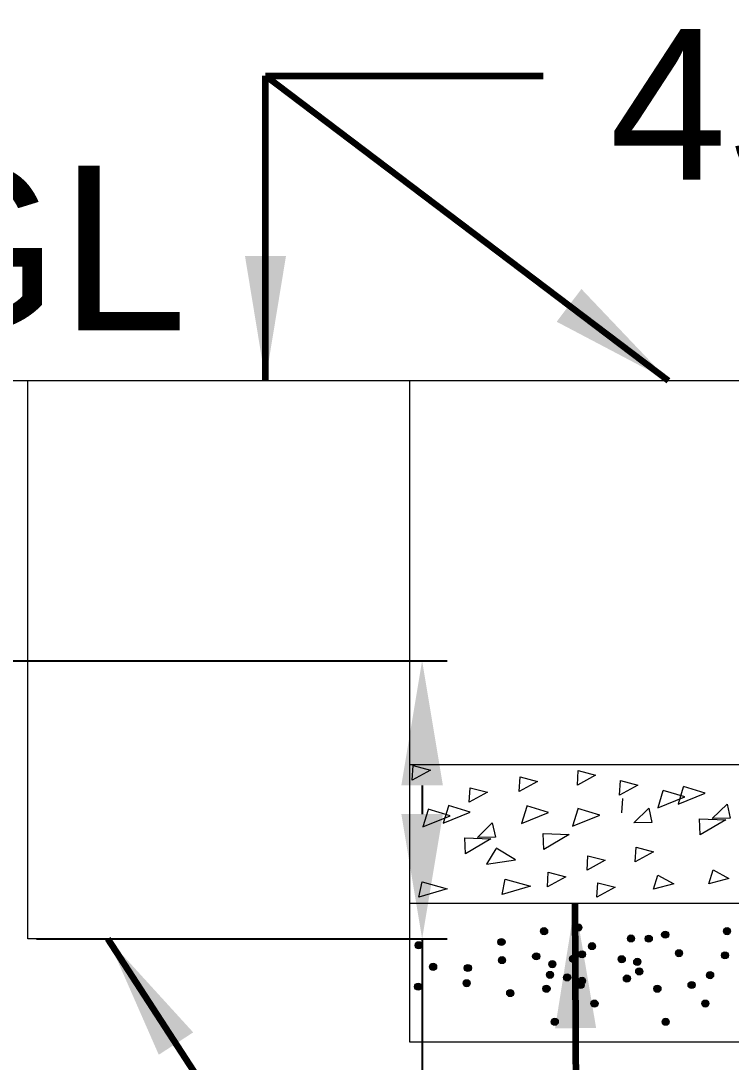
# Model space of a CAD drawing. Header units: inches. Extents: x -885 to 26362, y -28010 to 990.
# Drawn here: x 4184.98 to 4190.1, y -19476.62 to -19469.11 of the extents above; entities that cross this region are included whole.
import ezdxf

# ---------------------------------------------------------------- set-up
doc = ezdxf.new("R2010")
doc.units = ezdxf.units.IN
doc.header["$MEASUREMENT"] = 0
doc.header["$PDMODE"] = 3
doc.layers.add('LINE', color=7, linetype='Continuous')
doc.styles.add('Arial-200', font='arial.ttf')
doc.styles.get("Standard").update_dxf_attribs({"font": 'arial.ttf'})
doc.dimstyles.get("Standard").update_dxf_attribs({"dimtxt": 0.18, "dimasz": 0.18, "dimexe": 0.18, "dimexo": 0.0625, "dimgap": 0.09, "dimtad": 0, "dimtih": 1, "dimtoh": 1, "dimdec": 4, "dimzin": 0, "dimdsep": 46, "dimtxsty": 'Standard', "dimcen": 0.09, "dimadec": 0, "dimazin": 0, "dimtfac": 1, "dimtdec": 4, "dimtofl": 0, "dimtmove": 0, "dimatfit": 3, "dimfxl": 1, "dimtolj": 1, "dimtzin": 0, "dimarcsym": 0})

# ---------------------------------------------------------------- blocks, each defined once
blk = doc.blocks.new('*D183')
at = {"layer": 'Defpoints', "color": 0, "ltscale": 0.5, "transparency": 16777216}
for p in [(4184.8344, -19473.721), (4187.8772, -19473.721), (4185.0351, -19475.7272)]:
    blk.add_point(p, dxfattribs=at)
at = {"layer": 'LINE', "color": 7, "ltscale": 0.5, "transparency": 16777216}
for p, q in [((4184.8969, -19473.721), (4188.0572, -19473.721)), ((4187.8772, -19474.621), (4187.8772, -19474.8272)), ((4185.0976, -19475.7272), (4188.0572, -19475.7272)), ((4187.8772, -19475.7272), (4187.8772, -19479.0862)), ((4187.8772, -19479.0862), (4186.9772, -19479.0862))]:
    blk.add_line(p, q, dxfattribs=at)
for points in [[(4187.7272, -19474.621), (4188.0272, -19474.621), (4187.8772, -19473.721)], [(4187.7272, -19474.8272), (4188.0272, -19474.8272), (4187.8772, -19475.7272)]]:
    blk.add_solid(points, dxfattribs=at)
at = {"layer": 'LINE', "color": 7, "lineweight": 20, "ltscale": 0.5, "transparency": 16777216, "insert": (4184.6464, -19479.0862), "char_height": 1.2, "attachment_point": 5}
blk.add_mtext('\\A1;0.30m', dxfattribs=at)
blk = doc.blocks.new('*D176')
at = {"layer": 'Defpoints', "color": 0, "ltscale": 0.5, "transparency": 16777216}
for p in [(4184.8344, -19473.721), (4187.8772, -19473.721), (4185.0351, -19475.7272)]:
    blk.add_point(p, dxfattribs=at)
at = {"layer": 'LINE', "color": 7, "ltscale": 0.5, "transparency": 16777216}
for p, q in [((4184.8969, -19473.721), (4188.0572, -19473.721)), ((4187.8772, -19474.621), (4187.8772, -19474.8272)), ((4185.0976, -19475.7272), (4188.0572, -19475.7272)), ((4187.8772, -19475.7272), (4187.8772, -19479.0862)), ((4187.8772, -19479.0862), (4186.9772, -19479.0862))]:
    blk.add_line(p, q, dxfattribs=at)
for points in [[(4187.7272, -19474.621), (4188.0272, -19474.621), (4187.8772, -19473.721)], [(4187.7272, -19474.8272), (4188.0272, -19474.8272), (4187.8772, -19475.7272)]]:
    blk.add_solid(points, dxfattribs=at)
at = {"layer": 'LINE', "color": 7, "lineweight": 20, "ltscale": 0.5, "transparency": 16777216, "insert": (4184.6464, -19479.0862), "char_height": 1.2, "attachment_point": 5}
blk.add_mtext('\\A1;0.30m', dxfattribs=at)

msp = doc.modelspace()

# ---------------------------------------------------------------- hatches: boundary and pattern name
at = {"layer": 'LINE', "lineweight": 20, "ltscale": 0.5}
for points in [[(4188.781705, -19475.671649, -1), (4188.73026, -19475.671649, -1)], [(4188.781705, -19475.671649, -1), (4188.73026, -19475.671649, -1)], [(4189.028401, -19475.644748, -1), (4188.976956, -19475.644748, -1)], [(4189.028401, -19475.644748, -1), (4188.976956, -19475.644748, -1)], [(4189.654856, -19475.696583, -1), (4189.603412, -19475.696583, -1)], [(4189.654856, -19475.696583, -1), (4189.603412, -19475.696583, -1)], [(4190.100527, -19475.671649, -1), (4190.049082, -19475.671649, -1)], [(4190.100527, -19475.671649, -1), (4190.049082, -19475.671649, -1)], [(4187.878148, -19475.773109, -1), (4187.826704, -19475.773109, -1)], [(4187.878148, -19475.773109, -1), (4187.826704, -19475.773109, -1)], [(4188.474498, -19475.749303, -1), (4188.423053, -19475.749303, -1)], [(4188.474498, -19475.749303, -1), (4188.423053, -19475.749303, -1)], [(4189.408161, -19475.723484, -1), (4189.356716, -19475.723484, -1)], [(4189.408161, -19475.723484, -1), (4189.356716, -19475.723484, -1)], [(4189.534396, -19475.715541, -1), (4189.48665, -19475.734695, -1)], [(4189.534396, -19475.715541, -1), (4189.48665, -19475.734695, -1)], [(4189.055233, -19475.83826, -1), (4189.003789, -19475.83826, -1)], [(4189.055233, -19475.83826, -1), (4189.003789, -19475.83826, -1)], [(4189.127589, -19475.778798, -1), (4189.076145, -19475.778798, -1)], [(4189.127589, -19475.778798, -1), (4189.076145, -19475.778798, -1)], [(4189.754045, -19475.830634, -1), (4189.7026, -19475.830634, -1)], [(4189.754045, -19475.830634, -1), (4189.7026, -19475.830634, -1)], [(4190.085754, -19475.84528, -1), (4190.034309, -19475.84528, -1)], [(4190.085754, -19475.84528, -1), (4190.034309, -19475.84528, -1)], [(4188.47861, -19475.879795, -1), (4188.427165, -19475.879795, -1)], [(4188.47861, -19475.879795, -1), (4188.427165, -19475.879795, -1)], [(4188.725305, -19475.852894, -1), (4188.673861, -19475.852894, -1)], [(4188.725305, -19475.852894, -1), (4188.673861, -19475.852894, -1)], [(4188.841332, -19475.909761, -1), (4188.789887, -19475.909761, -1)], [(4188.841332, -19475.909761, -1), (4188.789887, -19475.909761, -1)], [(4188.991837, -19475.870889, -1), (4188.940393, -19475.870889, -1)], [(4188.991837, -19475.870889, -1), (4188.940393, -19475.870889, -1)], [(4189.341491, -19475.873984, -1), (4189.290046, -19475.873984, -1)], [(4189.341491, -19475.873984, -1), (4189.290046, -19475.873984, -1)], [(4189.453629, -19475.892906, -1), (4189.402184, -19475.892906, -1)], [(4189.453629, -19475.892906, -1), (4189.402184, -19475.892906, -1)], [(4187.981724, -19475.928623, -1), (4187.930279, -19475.928623, -1)], [(4187.981724, -19475.928623, -1), (4187.930279, -19475.928623, -1)], [(4188.232189, -19475.936708, -1), (4188.180744, -19475.936708, -1)], [(4188.232189, -19475.936708, -1), (4188.180744, -19475.936708, -1)], [(4188.824494, -19475.986945, -1), (4188.773049, -19475.986945, -1)], [(4188.824494, -19475.986945, -1), (4188.773049, -19475.986945, -1)], [(4189.467788, -19475.961597, -1), (4189.416343, -19475.961597, -1)], [(4189.467788, -19475.961597, -1), (4189.416343, -19475.961597, -1)], [(4189.978409, -19475.988153, -1), (4189.926965, -19475.988153, -1)], [(4189.978409, -19475.988153, -1), (4189.926965, -19475.988153, -1)], [(4187.874379, -19476.071496, -1), (4187.822934, -19476.071496, -1)], [(4187.874379, -19476.071496, -1), (4187.822934, -19476.071496, -1)], [(4188.224033, -19476.046945, -1), (4188.172588, -19476.046945, -1)], [(4188.224033, -19476.046945, -1), (4188.172588, -19476.046945, -1)], [(4188.947905, -19476.004947, -1), (4188.89646, -19476.004947, -1)], [(4188.947905, -19476.004947, -1), (4188.89646, -19476.004947, -1)], [(4189.04571, -19476.059432, -1), (4188.994265, -19476.059432, -1)], [(4189.04571, -19476.059432, -1), (4188.994265, -19476.059432, -1)], [(4189.055249, -19476.02876, -1), (4189.003805, -19476.02876, -1)], [(4189.055249, -19476.02876, -1), (4189.003805, -19476.02876, -1)], [(4189.377043, -19476.003499, -1), (4189.329297, -19476.022653, -1)], [(4189.377043, -19476.003499, -1), (4189.329297, -19476.022653, -1)], [(4189.845258, -19476.059432, -1), (4189.793813, -19476.059432, -1)], [(4189.845258, -19476.059432, -1), (4189.793813, -19476.059432, -1)], [(4188.538237, -19476.117908, -1), (4188.486792, -19476.117908, -1)], [(4188.538237, -19476.117908, -1), (4188.486792, -19476.117908, -1)], [(4188.799014, -19476.086333, -1), (4188.747569, -19476.086333, -1)], [(4188.799014, -19476.086333, -1), (4188.747569, -19476.086333, -1)], [(4189.598562, -19476.086333, -1), (4189.547118, -19476.086333, -1)], [(4189.598562, -19476.086333, -1), (4189.547118, -19476.086333, -1)], [(4189.144898, -19476.193482, -1), (4189.093453, -19476.193482, -1)], [(4189.144898, -19476.193482, -1), (4189.093453, -19476.193482, -1)], [(4189.944446, -19476.193482, -1), (4189.893002, -19476.193482, -1)], [(4189.944446, -19476.193482, -1), (4189.893002, -19476.193482, -1)], [(4188.858641, -19476.324445, -1), (4188.807196, -19476.324445, -1)], [(4188.858641, -19476.324445, -1), (4188.807196, -19476.324445, -1)], [(4189.658189, -19476.324445, -1), (4189.606744, -19476.324445, -1)], [(4189.658189, -19476.324445, -1), (4189.606744, -19476.324445, -1)]]:
    msp.add_hatch(color=7, dxfattribs=at).paths.add_polyline_path(points)

# ---------------------------------------------------------------- linework, layer by layer
at = {"linetype": 'ByBlock', "lineweight": 20, "ltscale": 0.5}
msp.add_line((4185.035079, -19471.702018), (4169.619928, -19471.702018), dxfattribs=at)
at = {"layer": 'LINE', "color": 7, "lineweight": 20, "ltscale": 0.5}
for p, q in [((4195.619441, -19471.702018), (4180.342157, -19471.702018)), ((4195.619441, -19471.702018), (4180.342157, -19471.702018)), ((4185.035079, -19475.727212), (4185.035079, -19471.702018)), ((4185.035079, -19475.727212), (4185.035079, -19471.702018)), ((4187.787646, -19474.476956), (4187.787646, -19471.708118)), ((4187.787646, -19474.476956), (4187.787646, -19471.708118)), ((4187.787646, -19474.483056), (4187.787646, -19471.714218)), ((4187.787646, -19476.470857), (4187.787646, -19471.714218)), ((4187.787646, -19474.483056), (4187.787646, -19471.714218)), ((4187.787646, -19476.470857), (4187.787646, -19471.714218)), ((4195.520767, -19474.470857), (4187.787646, -19474.470857)), ((4195.520767, -19474.470857), (4187.787646, -19474.470857)), ((4187.80656, -19474.581805), (4187.812828, -19474.477555)), ((4187.80656, -19474.581805), (4187.812828, -19474.477555)), ((4187.937991, -19474.510068), (4187.80656, -19474.581805)), ((4187.937991, -19474.510068), (4187.80656, -19474.581805)), ((4187.812828, -19474.477555), (4187.937991, -19474.510068)), ((4187.812828, -19474.477555), (4187.937991, -19474.510068)), ((4188.996366, -19474.618274), (4189.002634, -19474.514024)), ((4188.996366, -19474.618274), (4189.002634, -19474.514024)), ((4189.127797, -19474.546537), (4188.996366, -19474.618274)), ((4189.127797, -19474.546537), (4188.996366, -19474.618274)), ((4189.002634, -19474.514024), (4189.127797, -19474.546537)), ((4189.002634, -19474.514024), (4189.127797, -19474.546537)), ((4188.576421, -19474.663868), (4188.582689, -19474.559618)), ((4188.576421, -19474.663868), (4188.582689, -19474.559618)), ((4188.707852, -19474.592131), (4188.576421, -19474.663868)), ((4188.707852, -19474.592131), (4188.576421, -19474.663868)), ((4188.582689, -19474.559618), (4188.707852, -19474.592131)), ((4188.582689, -19474.559618), (4188.707852, -19474.592131)), ((4189.300716, -19474.690031), (4189.306984, -19474.585781)), ((4189.300716, -19474.690031), (4189.306984, -19474.585781)), ((4189.432147, -19474.618294), (4189.300716, -19474.690031)), ((4189.432147, -19474.618294), (4189.300716, -19474.690031)), ((4189.306984, -19474.585781), (4189.432147, -19474.618294)), ((4189.306984, -19474.585781), (4189.432147, -19474.618294)), ((4188.216086, -19474.741152), (4188.222354, -19474.636902)), ((4188.216086, -19474.741152), (4188.222354, -19474.636902)), ((4188.347517, -19474.669415), (4188.216086, -19474.741152)), ((4188.347517, -19474.669415), (4188.216086, -19474.741152)), ((4188.222354, -19474.636902), (4188.347517, -19474.669415)), ((4188.222354, -19474.636902), (4188.347517, -19474.669415)), ((4189.612762, -19474.660519), (4189.575298, -19474.783009)), ((4189.612762, -19474.660519), (4189.575298, -19474.783009)), ((4189.771041, -19474.703873), (4189.614176, -19474.655895)), ((4189.771041, -19474.703873), (4189.614176, -19474.655895)), ((4189.759023, -19474.633468), (4189.721559, -19474.755959)), ((4189.759023, -19474.633468), (4189.721559, -19474.755959)), ((4189.721559, -19474.755959), (4189.917302, -19474.676822)), ((4189.721559, -19474.755959), (4189.917302, -19474.676822)), ((4189.917302, -19474.676822), (4189.760437, -19474.628845)), ((4189.917302, -19474.676822), (4189.760437, -19474.628845)), ((4188.066171, -19474.77017), (4188.028707, -19474.89266)), ((4188.066171, -19474.77017), (4188.028707, -19474.89266)), ((4188.22445, -19474.813524), (4188.067586, -19474.765546)), ((4188.22445, -19474.813524), (4188.067586, -19474.765546)), ((4188.789085, -19474.8168), (4188.63222, -19474.768823)), ((4188.789085, -19474.8168), (4188.63222, -19474.768823)), ((4189.316807, -19474.817913), (4189.323076, -19474.713664)), ((4189.316807, -19474.817913), (4189.323076, -19474.713664)), ((4189.575298, -19474.783009), (4189.771041, -19474.703873)), ((4189.575298, -19474.783009), (4189.771041, -19474.703873)), ((4189.968564, -19474.858855), (4190.075874, -19474.754429)), ((4189.968564, -19474.858855), (4190.075874, -19474.754429)), ((4190.075874, -19474.754429), (4190.097859, -19474.856527)), ((4190.075874, -19474.754429), (4190.097859, -19474.856527)), ((4187.919911, -19474.79722), (4187.882446, -19474.919711)), ((4187.919911, -19474.79722), (4187.882446, -19474.919711)), ((4187.882446, -19474.919711), (4188.07819, -19474.840574)), ((4187.882446, -19474.919711), (4188.07819, -19474.840574)), ((4188.07819, -19474.840574), (4187.921325, -19474.792597)), ((4188.07819, -19474.840574), (4187.921325, -19474.792597)), ((4188.028707, -19474.89266), (4188.22445, -19474.813524)), ((4188.028707, -19474.89266), (4188.22445, -19474.813524)), ((4188.630806, -19474.773446), (4188.593342, -19474.895937)), ((4188.630806, -19474.773446), (4188.593342, -19474.895937)), ((4188.593342, -19474.895937), (4188.789085, -19474.8168)), ((4188.593342, -19474.895937), (4188.789085, -19474.8168)), ((4188.998766, -19474.791441), (4188.961301, -19474.913932)), ((4188.998766, -19474.791441), (4188.961301, -19474.913932)), ((4188.961301, -19474.913932), (4189.157045, -19474.834795)), ((4188.961301, -19474.913932), (4189.157045, -19474.834795)), ((4189.157045, -19474.834795), (4189.00018, -19474.786817)), ((4189.157045, -19474.834795), (4189.00018, -19474.786817)), ((4189.403929, -19474.889054), (4189.511239, -19474.784629)), ((4189.403929, -19474.889054), (4189.511239, -19474.784629)), ((4189.511239, -19474.784629), (4189.533224, -19474.886727)), ((4189.511239, -19474.784629), (4189.533224, -19474.886727)), ((4188.275712, -19474.995556), (4188.383023, -19474.891131)), ((4188.275712, -19474.995556), (4188.383023, -19474.891131)), ((4188.383023, -19474.891131), (4188.405008, -19474.993228)), ((4188.383023, -19474.891131), (4188.405008, -19474.993228)), ((4189.533224, -19474.886727), (4189.403929, -19474.889054)), ((4189.533224, -19474.886727), (4189.403929, -19474.889054)), ((4189.882358, -19474.97604), (4189.877499, -19474.861486)), ((4189.877499, -19474.861486), (4190.065994, -19474.868516)), ((4189.882358, -19474.97604), (4189.877499, -19474.861486)), ((4189.877499, -19474.861486), (4190.065994, -19474.868516)), ((4190.065994, -19474.868516), (4189.882358, -19474.97604)), ((4190.065994, -19474.868516), (4189.882358, -19474.97604)), ((4190.097859, -19474.856527), (4189.968564, -19474.858855)), ((4190.097859, -19474.856527), (4189.968564, -19474.858855)), ((4188.184647, -19474.998187), (4188.373143, -19475.005218)), ((4188.189506, -19475.112741), (4188.184647, -19474.998187)), ((4188.184647, -19474.998187), (4188.373143, -19475.005218)), ((4188.189506, -19475.112741), (4188.184647, -19474.998187)), ((4188.405008, -19474.993228), (4188.275712, -19474.995556)), ((4188.405008, -19474.993228), (4188.275712, -19474.995556)), ((4188.749282, -19474.967988), (4188.937778, -19474.975018)), ((4188.754141, -19475.082542), (4188.749282, -19474.967988)), ((4188.749282, -19474.967988), (4188.937778, -19474.975018)), ((4188.754141, -19475.082542), (4188.749282, -19474.967988)), ((4188.937778, -19474.975018), (4188.754141, -19475.082542)), ((4188.937778, -19474.975018), (4188.754141, -19475.082542)), ((4188.373143, -19475.005218), (4188.189506, -19475.112741)), ((4188.373143, -19475.005218), (4188.189506, -19475.112741)), ((4189.413382, -19475.17057), (4189.41965, -19475.06632)), ((4189.413382, -19475.17057), (4189.41965, -19475.06632)), ((4189.41965, -19475.06632), (4189.544813, -19475.098833)), ((4189.41965, -19475.06632), (4189.544813, -19475.098833)), ((4188.40795, -19475.078109), (4188.342251, -19475.188069)), ((4188.40795, -19475.078109), (4188.342251, -19475.188069)), ((4188.551247, -19475.158094), (4188.41043, -19475.073958)), ((4188.551247, -19475.158094), (4188.41043, -19475.073958)), ((4189.066203, -19475.231916), (4189.072471, -19475.127666)), ((4189.066203, -19475.231916), (4189.072471, -19475.127666)), ((4189.072471, -19475.127666), (4189.197634, -19475.160179)), ((4189.072471, -19475.127666), (4189.197634, -19475.160179)), ((4189.544813, -19475.098833), (4189.413382, -19475.17057)), ((4189.544813, -19475.098833), (4189.413382, -19475.17057)), ((4188.342251, -19475.188069), (4188.551247, -19475.158094)), ((4188.342251, -19475.188069), (4188.551247, -19475.158094)), ((4189.197634, -19475.160179), (4189.066203, -19475.231916)), ((4189.197634, -19475.160179), (4189.066203, -19475.231916)), ((4188.453702, -19475.407743), (4188.476408, -19475.295357)), ((4188.453702, -19475.407743), (4188.476408, -19475.295357)), ((4188.476408, -19475.295357), (4188.657739, -19475.347308)), ((4188.476408, -19475.295357), (4188.657739, -19475.347308)), ((4188.780354, -19475.350842), (4188.786622, -19475.246592)), ((4188.780354, -19475.350842), (4188.786622, -19475.246592)), ((4188.911785, -19475.279105), (4188.780354, -19475.350842)), ((4188.911785, -19475.279105), (4188.780354, -19475.350842)), ((4188.786622, -19475.246592), (4188.911785, -19475.279105)), ((4188.786622, -19475.246592), (4188.911785, -19475.279105)), ((4189.545538, -19475.367465), (4189.576581, -19475.267747)), ((4189.545538, -19475.367465), (4189.576581, -19475.267747)), ((4189.576581, -19475.267747), (4189.690321, -19475.329278)), ((4189.576581, -19475.267747), (4189.690321, -19475.329278)), ((4189.94326, -19475.329379), (4189.974304, -19475.229661)), ((4189.94326, -19475.329379), (4189.974304, -19475.229661)), ((4190.088043, -19475.291192), (4189.94326, -19475.329379)), ((4190.088043, -19475.291192), (4189.94326, -19475.329379)), ((4189.974304, -19475.229661), (4190.088043, -19475.291192)), ((4189.974304, -19475.229661), (4190.088043, -19475.291192)), ((4187.853756, -19475.42684), (4187.876462, -19475.314454)), ((4187.853756, -19475.42684), (4187.876462, -19475.314454)), ((4188.057793, -19475.366406), (4187.853756, -19475.42684)), ((4188.057793, -19475.366406), (4187.853756, -19475.42684)), ((4187.876462, -19475.314454), (4188.057793, -19475.366406)), ((4187.876462, -19475.314454), (4188.057793, -19475.366406)), ((4188.657739, -19475.347308), (4188.453702, -19475.407743)), ((4188.657739, -19475.347308), (4188.453702, -19475.407743)), ((4189.136367, -19475.42685), (4189.142635, -19475.3226)), ((4189.136367, -19475.42685), (4189.142635, -19475.3226)), ((4189.267798, -19475.355113), (4189.136367, -19475.42685)), ((4189.267798, -19475.355113), (4189.136367, -19475.42685)), ((4189.142635, -19475.3226), (4189.267798, -19475.355113)), ((4189.142635, -19475.3226), (4189.267798, -19475.355113)), ((4189.690321, -19475.329278), (4189.545538, -19475.367465)), ((4189.690321, -19475.329278), (4189.545538, -19475.367465)), ((4203.517596, -19475.470857), (4187.787646, -19475.470857)), ((4203.517596, -19475.470857), (4187.787646, -19475.470857)), ((4187.782374, -19475.727212), (4185.035079, -19475.727212)), ((4187.782374, -19475.727212), (4185.035079, -19475.727212)), ((4203.325014, -19476.470857), (4187.787646, -19476.470857)), ((4203.325014, -19476.470857), (4187.787646, -19476.470857))]:
    msp.add_line(p, q, dxfattribs=at)
for centre in [(4188.755983, -19475.671649), (4188.755983, -19475.671649), (4189.002678, -19475.644748), (4189.002678, -19475.644748), (4189.629134, -19475.696583), (4189.629134, -19475.696583), (4190.074805, -19475.671649), (4190.074805, -19475.671649), (4187.852426, -19475.773109), (4187.852426, -19475.773109), (4188.448775, -19475.749303), (4188.448775, -19475.749303), (4189.382438, -19475.723484), (4189.382438, -19475.723484), (4189.510523, -19475.725118), (4189.510523, -19475.725118), (4189.029511, -19475.83826), (4189.029511, -19475.83826), (4189.101867, -19475.778798), (4189.101867, -19475.778798), (4189.728323, -19475.830634), (4189.728323, -19475.830634), (4190.060031, -19475.84528), (4190.060031, -19475.84528), (4188.452887, -19475.879795), (4188.452887, -19475.879795), (4188.699583, -19475.852894), (4188.699583, -19475.852894), (4188.81561, -19475.909761), (4188.81561, -19475.909761), (4188.966115, -19475.870889), (4188.966115, -19475.870889), (4189.315768, -19475.873984), (4189.315768, -19475.873984), (4189.427906, -19475.892906), (4189.427906, -19475.892906), (4187.956001, -19475.928623), (4187.956001, -19475.928623), (4188.206466, -19475.936708), (4188.206466, -19475.936708), (4188.798772, -19475.986945), (4188.798772, -19475.986945), (4189.442065, -19475.961597), (4189.442065, -19475.961597), (4189.952687, -19475.988153), (4189.952687, -19475.988153), (4187.848657, -19476.071496), (4187.848657, -19476.071496), (4188.19831, -19476.046945), (4188.19831, -19476.046945), (4188.922183, -19476.004947), (4188.922183, -19476.004947), (4189.019987, -19476.059432), (4189.019987, -19476.059432), (4189.029527, -19476.02876), (4189.029527, -19476.02876), (4189.35317, -19476.013076), (4189.35317, -19476.013076), (4189.819536, -19476.059432), (4189.819536, -19476.059432), (4188.512514, -19476.117908), (4188.512514, -19476.117908), (4188.773292, -19476.086333), (4188.773292, -19476.086333), (4189.57284, -19476.086333), (4189.57284, -19476.086333), (4189.119176, -19476.193482), (4189.119176, -19476.193482), (4189.918724, -19476.193482), (4189.918724, -19476.193482), (4188.832918, -19476.324445), (4188.832918, -19476.324445), (4189.632467, -19476.324445), (4189.632467, -19476.324445)]:
    msp.add_circle(centre, 0.025722, dxfattribs=at)

# ---------------------------------------------------------------- texts
at = {"layer": 'LINE', "color": 7, "lineweight": 20, "ltscale": 0.5, "insert": (4189.228613, -19469.165268), "char_height": 1.08842386, "width": 26.02178806, "attachment_point": 1}
msp.add_mtext('450x450x300 C.C Block', dxfattribs=at)
msp.add_mtext('450x450x300 C.C Block', dxfattribs=at)
at = {"layer": 'LINE', "color": 7, "lineweight": 20, "ltscale": 0.5, "insert": (4182.734296, -19470.150516), "char_height": 1.18856293, "width": 26.02178806, "attachment_point": 1, "style": 'Arial-200'}
msp.add_mtext('{\\fMS Shell Dlg|b0|i0|c0|p32;\\H0.2931x; }EGL', dxfattribs=at)

# ---------------------------------------------------------------- dimensions: what is measured, and where the dimension line sits
at = {"layer": 'LINE', "color": 7, "lineweight": 20, "ltscale": 0.5}
for picture in ['*D183', '*D176']:
    dim = msp.add_linear_dim(base=(4187.877203, -19473.720955), p1=(4185.035079, -19475.727212), p2=(4184.834405, -19473.720955), angle=90, text='0.30m', dimstyle='Standard', override={"dimtxt": 1.2, "dimasz": 0.9, "dimclrd": 7, "dimclre": 7, "dimclrt": 7, "dimlwd": 65535, "dimlwe": 65535}, dxfattribs=at)
    dim.commit()
    dim.dimension.update_dxf_attribs({"geometry": picture, "text_midpoint": (4184.646412, -19479.086183), "dimtype": 160})

# ---------------------------------------------------------------- leaders
for points in [[(4186.748135, -19471.702018), (4186.748135, -19469.503793), (4188.750769, -19469.503793)], [(4186.748135, -19471.702018), (4186.748135, -19469.503793), (4188.750769, -19469.503793)], [(4189.653834, -19471.702018), (4186.748135, -19469.503793)], [(4189.653834, -19471.702018), (4186.748135, -19469.503793)], [(4188.978758, -19475.470857), (4189.007035, -19480.950087), (4189.463273, -19480.950087)], [(4188.978758, -19475.470857), (4189.007035, -19480.950087), (4189.463273, -19480.950087)], [(4185.612576, -19475.727212), (4189.007035, -19480.950087)], [(4185.612576, -19475.727212), (4189.007035, -19480.950087)]]:
    msp.add_leader(points, dimstyle='Standard', override={"dimtxt": 1.2, "dimasz": 0.9, "dimclrd": 7, "dimclre": 7, "dimclrt": 7, "dimlwd": 65535, "dimlwe": 65535}, dxfattribs=at)

doc.saveas('drawing.dxf')
